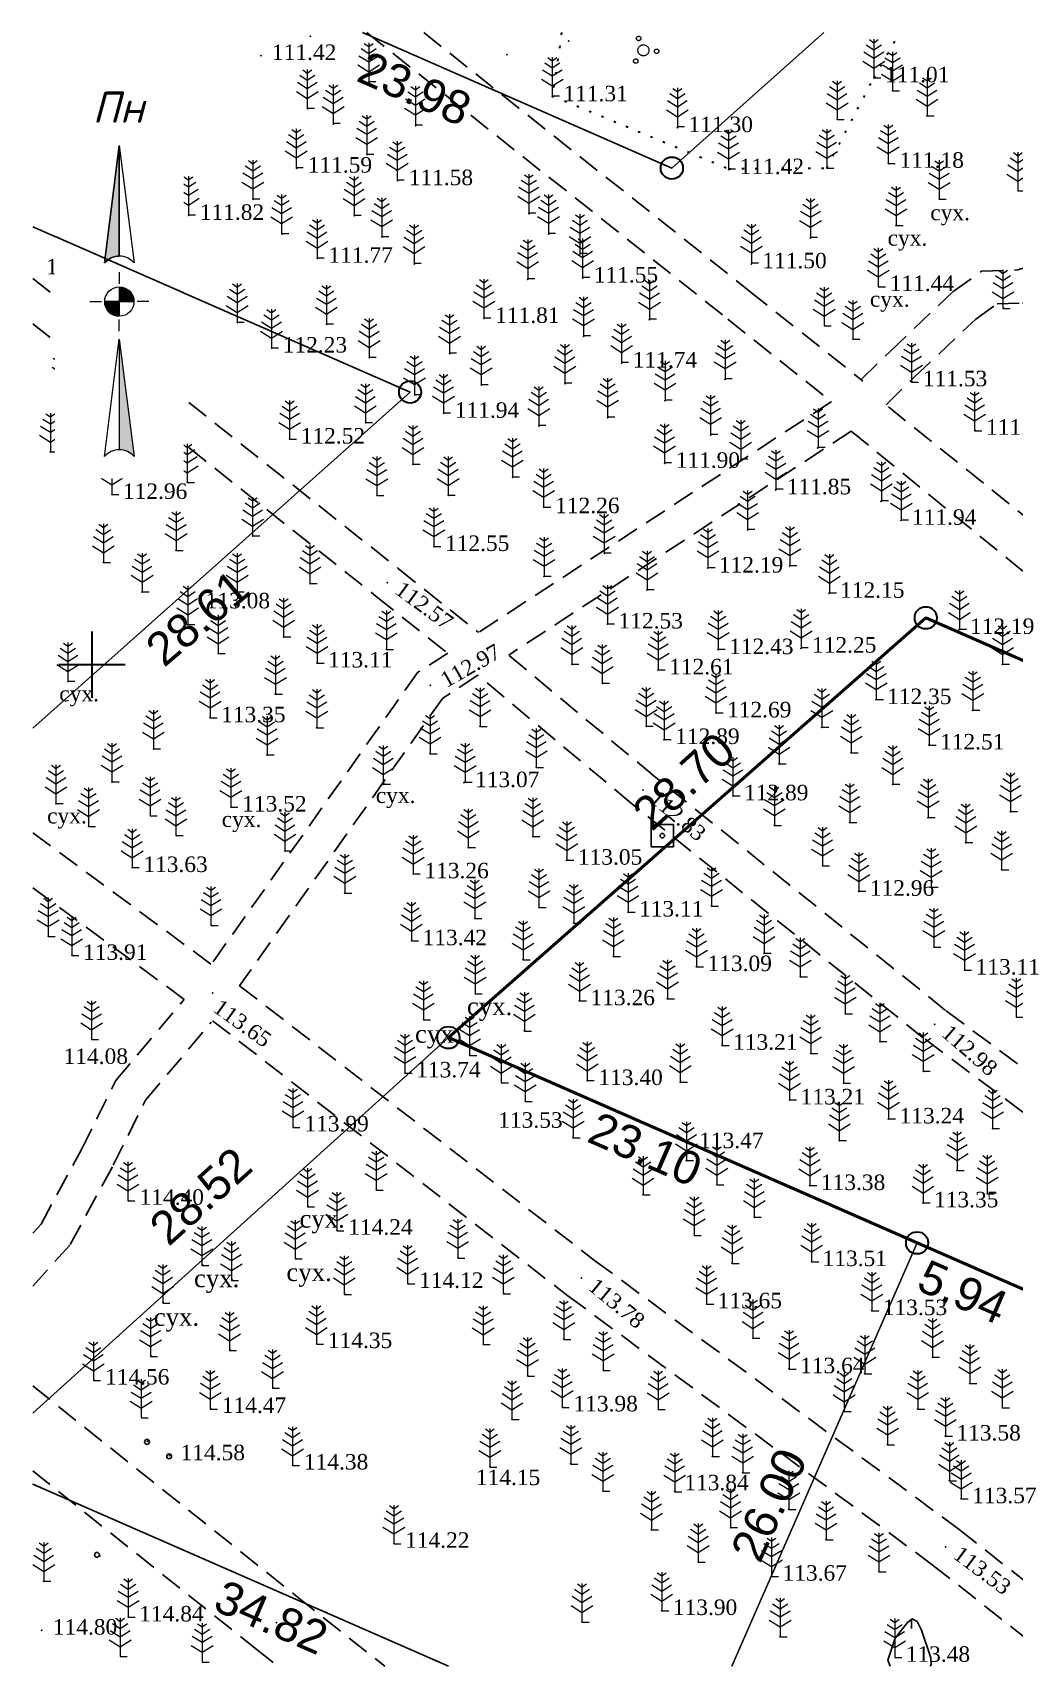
# Model space of a CAD drawing. Header units: millimetres. Extents: x 5405697.3 to 5405780.1, y 5525054.8 to 5525128.5.
# Drawn here: x 5405697.3 to 5405741.6, y 5525054.8 to 5525128.5 of the extents above; entities that cross this region are included whole.
import ezdxf
from ezdxf.enums import TextEntityAlignment as Align

# ---------------------------------------------------------------- set-up
doc = ezdxf.new("R2010")
doc.units = ezdxf.units.MM
doc.set_wipeout_variables(frame=1)
for name, pattern in [('DASHEDX2', [1.5, 1, -0.5]), ('HIDDEN', [0.5, 0, -0.5]), ('суцільна', [50, 50, 0])]:
    doc.linetypes.add(name, pattern=pattern)
for name, color, linetype, lineweight in [('#Лист (текст_ПН)', 250, 'Continuous', 0), ('#Штамп', 250, 'Continuous', 0), ('11900000', 1, 'Continuous', 30), ('Контур', 7, 'HIDDEN', 30), ('ТОЧКИ', 7, 'Continuous', 30), ('усл. знак', 7, 'суцільна', 20)]:
    doc.layers.add(name, color=color, linetype=linetype, lineweight=lineweight)
for name, color, linetype in [('SC007', 7, 'Continuous'), ('горизонтали', 42, 'Continuous'), ('дороги', 7, 'Continuous'), ('Ділянки_Межі', 10, 'Continuous'), ('надписи', 7, 'Continuous'), ('отметки', 7, 'Continuous'), ('промеры', 185, 'Continuous'), ('Растительность', 7, 'Continuous'), ('столбы', 7, 'Continuous')]:
    doc.layers.add(name, color=color, linetype=linetype)
doc.styles.get("Standard").update_dxf_attribs({"font": 'arial.ttf'})
doc.styles.add('times', font='times.ttf')
doc.styles.add('Мой_Топо', font='isocpeui.ttf')

# ---------------------------------------------------------------- blocks, each defined once
blk = doc.blocks.new('A$C51FE15A3')
at = {"layer": 'Растительность', "color": 94, "lineweight": 0}
for points in [[(-0.343, 1.489), (0, 1.267), (0.343, 1.489)], [(-0.201, 1.726), (0, 1.584), (0.201, 1.726)], [(0, 1.75), (0, 0), (0.319, 0)], [(-0.493, 0.753), (0, 0.444), (0.493, 0.753)], [(-0.447, 1.172), (0, 0.895), (0.447, 1.172)]]:
    blk.add_lwpolyline(points, dxfattribs=at)
blk = doc.blocks.new('SYMBOL902')
at = {"layer": 'SC007'}
blk.add_lwpolyline([(-1.25, -1.25), (-1.25, 1.25), (1.25, 1.25), (1.25, -1.25)], close=True, dxfattribs=at)
blk.add_circle((0, 0), 0.25, dxfattribs=at)
blk = doc.blocks.new('A$C72385B22')
at = {"layer": 'усл. знак'}
for centre, radius in [((0, 0), 0.625), ((-0.02, 1.49), 0.25), ((-1.29, -0.64), 0.25), ((1.28, -0.76), 0.25)]:
    blk.add_circle(centre, radius, dxfattribs=at)
blk = doc.blocks.new('*U5')
at = {"color": 0}
for points in [[(-0.113, 0), (-0.109, -0.029), (-0.097, -0.056)], [(-0.113, 0), (-0.097, -0.056), (0, 0)], [(-0.097, -0.056), (0, -0.113), (0, 0)], [(-0.097, -0.056), (-0.08, -0.08), (-0.056, -0.097)], [(-0.097, -0.056), (-0.056, -0.097), (0, -0.113)], [(-0.056, -0.097), (-0.029, -0.109), (0, -0.113)]]:
    blk.add_solid(points, dxfattribs=at)
blk = doc.blocks.new('*U6')
at = {"color": 0}
for points in [[(0, 0), (0.097, 0.056), (0, 0.113)], [(0.097, 0.056), (0.029, 0.109), (0, 0.113)], [(0, 0), (0.113, 0), (0.097, 0.056)], [(0.097, 0.056), (0.056, 0.097), (0.029, 0.109)], [(0.097, 0.056), (0.08, 0.08), (0.056, 0.097)], [(0.113, 0), (0.109, 0.029), (0.097, 0.056)]]:
    blk.add_solid(points, dxfattribs=at)
blk = doc.blocks.new('*U7')
at = {"color": 0}
for points in [[(0, -1.136), (0.021, -1.138), (0, -0.288)], [(0.021, -1.138), (0.042, -1.142), (0, -0.288)], [(0.042, -1.142), (0.062, -1.15), (0, -0.288)], [(0.062, -1.15), (0.081, -1.16), (0, -0.288)], [(0.081, -1.16), (0.098, -1.173), (0, -0.288)], [(0.098, -1.173), (0.113, -1.188), (0, -0.288)]]:
    blk.add_solid(points, dxfattribs=at)
blk = doc.blocks.new('*U8')
at = {"color": 0}
for points in [[(-0.113, 0.297), (-0.098, 0.312), (0, 1.197)], [(-0.098, 0.312), (-0.081, 0.325), (0, 1.197)], [(-0.081, 0.325), (-0.062, 0.335), (0, 1.197)], [(-0.062, 0.335), (-0.042, 0.343), (0, 1.197)], [(-0.042, 0.343), (-0.021, 0.347), (0, 1.197)], [(-0.021, 0.347), (0, 0.349), (0, 1.197)]]:
    blk.add_solid(points, dxfattribs=at)
blk = doc.blocks.new('#Північ')
at = {"color": 7}
blk.add_wipeout([(-2.901, 10.635), (2.901, 10.635), (2.901, -7.981), (-2.901, -7.981)], dxfattribs=at).dxf.layer = '#Лист (текст_ПН)'
at = {"layer": '#Лист (текст_ПН)'}
for p, q in [((-0.663, 1.748), (0, 7.043)), ((0, 7.043), (0, 2.052)), ((0, 7.043), (0.663, 1.748)), ((0, 1.337), (0, 0.807)), ((-1.337, 0), (-0.807, 0)), ((-0.662, 0), (0.662, 0)), ((0, 0.662), (0, -0.662)), ((1.337, 0), (0.807, 0)), ((0, -1.337), (0, -0.807)), ((-0.663, -6.99), (0, -1.695)), ((0, -1.695), (0.663, -6.99)), ((0, -1.695), (0, -6.686))]:
    blk.add_line(p, q, dxfattribs=at)
at = {"layer": '#Лист (текст_ПН)', "flags": 128}
for points in [[(0, 7.043), (-0.663, 1.748, -0.218585), (0, 2.052)], [(0, 0), (-0.662, 0, 0.414214), (0, -0.662)]]:
    blk.add_lwpolyline(points, format="xyb", close=True, dxfattribs=at)
at = {"layer": '#Лист (текст_ПН)'}
blk.add_circle((0, 0), 0.662, dxfattribs=at)
for centre in [(0, 1.178), (0, -7.56)]:
    blk.add_arc(centre, 0.874, 40.67981, 139.32019, dxfattribs=at)
at = {"layer": '#Лист (текст_ПН)', "xscale": 5.883850111352785, "yscale": 5.883850111352785, "zscale": 5.883850111352785}
for name in ['*U8', '*U5', '*U6', '*U7']:
    blk.add_blockref(name, (0, 0), dxfattribs=at)
at = {"layer": '#Лист (текст_ПН)', "style": 'Мой_Топо'}
blk.add_text('Пн', height=1.4, dxfattribs=at).set_placement((-1.217, 8.077))

msp = doc.modelspace()

# ---------------------------------------------------------------- linework, layer by layer
at = {"layer": '11900000', "color": 7}
for points in [[(5405700, 5525098.5, 0), (5405700, 5525101.5, 0)], [(5405700, 5525098.5, 0), (5405700, 5525101.5, 0)], [(5405698.5, 5525100, 0), (5405701.5, 5525100, 0)], [(5405698.5, 5525100, 0), (5405701.5, 5525100, 0)]]:
    msp.add_polyline3d(points, dxfattribs=at)
at = {"layer": 'горизонтали', "color": 32}
msp.add_lwpolyline([(5405737.004, 5525056.856), (5405737.004, 5525056.481)], dxfattribs=at)
for points in [[(5405736.257, 5525056.052, 113.5), (5405736.817, 5525056.762, 113.5), (5405737.037, 5525056.922, 113.5), (5405737.257, 5525056.802, 113.5), (5405737.457, 5525056.412, 113.5), (5405737.877, 5525055.162, 113.5), (5405737.887, 5525054.842, 113.5), (5405737.849, 5525054.778, 113.5)], [(5405736.041, 5525054.778, 113.5), (5405735.937, 5525055.062, 113.5), (5405736.257, 5525056.052, 113.5)]]:
    msp.add_polyline3d(points, dxfattribs=at)
at = {"layer": 'дороги', "color": 7, "linetype": 'DASHEDX2'}
for points, elevation in [([(5405712.406, 5525128.531), (5405728.713, 5525115.593), (5405733.391, 5525111.875)], 110.99), ([(5405714.98, 5525128.531), (5405729.707, 5525116.847), (5405734.802, 5525112.798)], 110.99), ([(5405697.319, 5525117.433), (5405713.827, 5525104.337), (5405717.455, 5525101.453)], 111.93), ([(5405697.319, 5525115.391), (5405712.833, 5525103.083), (5405716.057, 5525100.521)], 111.93), ([(5405735.954, 5525111.64), (5405745.166, 5525104.248), (5405757.038, 5525095.214), (5405772.96, 5525082.55)], 111.534), ([(5405734.28, 5525110.545), (5405743.762, 5525102.804), (5405755.81, 5525093.636), (5405771.714, 5525080.984)], 111.534), ([(5405759.818, 5525068.531), (5405738.54, 5525084.393), (5405725.377, 5525094.969), (5405718.813, 5525100.429)], 113.26), ([(5405758.862, 5525067.249), (5405737.56, 5525083.127), (5405724.363, 5525093.731), (5405717.419, 5525099.518)], 113.26), ([(5405697.319, 5525092.412), (5405705.386, 5525086.469)], 113.227), ([(5405697.319, 5525089.928), (5405704.161, 5525084.888)], 113.227)]:
    msp.add_lwpolyline(points, dxfattribs=dict(at, elevation=elevation))
for points in [[(5405734.735, 5525112.882), (5405736.03, 5525114.144), (5405738.882, 5525116.841), (5405740.158, 5525117.758), (5405741.798, 5525117.82), (5405743.096, 5525118.226), (5405743.791, 5525118.561), (5405746.657, 5525120.535)], [(5405735.852, 5525111.736), (5405737.138, 5525112.99), (5405739.903, 5525115.604), (5405740.864, 5525116.296), (5405742.008, 5525116.322), (5405743.473, 5525116.632), (5405744.597, 5525117.173), (5405748.167, 5525119.627)], [(5405733.391, 5525111.875), (5405717.455, 5525101.453)], [(5405734.28, 5525110.545), (5405718.813, 5525100.429)], [(5405716.057, 5525100.521), (5405714.706, 5525099.655), (5405705.386, 5525086.469)], [(5405717.419, 5525099.518), (5405715.836, 5525098.483), (5405706.664, 5525085.505)], [(5405706.664, 5525085.505), (5405722.693, 5525073.1), (5405739.15, 5525060.957), (5405747.012, 5525054.778)], [(5405697.319, 5525074.33), (5405697.696, 5525074.747), (5405699.538, 5525078.142), (5405701.074, 5525081.23), (5405704.161, 5525084.888)], [(5405697.319, 5525071.942), (5405699.011, 5525073.817), (5405700.958, 5525077.404), (5405702.42, 5525080.345), (5405705.384, 5525083.856)], [(5405705.441, 5525083.923), (5405721.487, 5525071.504), (5405737.938, 5525059.365), (5405743.775, 5525054.778)], [(5405697.319, 5525067.442), (5405709.261, 5525057.919), (5405713.226, 5525054.778)], [(5405697.319, 5525063.605), (5405707.395, 5525055.571), (5405708.395, 5525054.778)]]:
    msp.add_lwpolyline(points, dxfattribs=at)
at = {"layer": 'Ділянки_Межі'}
for points in [[(5405733.044, 5525128.531), (5405726.179, 5525122.416), (5405712.212, 5525128.531)], [(5405697.319, 5525119.768), (5405714.361, 5525112.307), (5405697.319, 5525097.126)]]:
    msp.add_lwpolyline(points, dxfattribs=at)
at = {"layer": 'Ділянки_Межі', "lineweight": 25}
for points in [[(5405733.044, 5525128.531), (5405726.179, 5525122.416), (5405712.212, 5525128.531)], [(5405697.319, 5525066.206), (5405716.092, 5525083.166), (5405737.642, 5525102.113), (5405753.065, 5525095.362), (5405770.216, 5525087.853), (5405780.063, 5525114.128)], [(5405716.096, 5525054.778), (5405697.319, 5525063.002)]]:
    msp.add_lwpolyline(points, dxfattribs=at)
at = {"layer": 'Ділянки_Межі', "lineweight": 50}
msp.add_lwpolyline([(5405716.092, 5525083.166), (5405737.642, 5525102.113), (5405753.065, 5525095.362), (5405742.695, 5525071.514), (5405737.254, 5525073.896)], close=True, dxfattribs=at)
at = {"layer": 'Ділянки_Межі', "lineweight": 0}
for points in [[(5405697.319, 5525066.206), (5405716.092, 5525083.166), (5405737.254, 5525073.896), (5405728.885, 5525054.778)], [(5405728.885, 5525054.778), (5405737.254, 5525073.896), (5405742.695, 5525071.514), (5405761.077, 5525063.466), (5405758.368, 5525056.238), (5405757.821, 5525054.778)], [(5405716.096, 5525054.778), (5405697.319, 5525063.002)]]:
    msp.add_lwpolyline(points, dxfattribs=at)
at = {"layer": 'Контур', "color": 7, "linetype": 'HIDDEN', "elevation": 112.419}
msp.add_lwpolyline([(5405721.203, 5525128.531), (5405720.78, 5525125.68), (5405728.74, 5525122.39), (5405733.17, 5525122.42), (5405735.303, 5525126.49), (5405736.461, 5525128.531)], dxfattribs=at)
at = {"layer": 'отметки', "color": 7}
for p in [(5405709.861, 5525128.364, 111.317), (5405721.513, 5525128.161, 111.186), (5405707.623, 5525127.498, 111.416), (5405718.736, 5525127.534, 111.254), (5405735.303, 5525126.49, 111.015), (5405712.507, 5525126.288, 111.408), (5405736.142, 5525125.915, 111.091), (5405709.731, 5525125.094, 111.531), (5405720.783, 5525125.635, 111.308), (5405710.901, 5525124.405, 111.499), (5405714.611, 5525124.334, 111.502), (5405726.434, 5525124.241, 111.302), (5405733.646, 5525124.613, 111.154), (5405737.703, 5525124.772, 111.104), (5405712.412, 5525123.024, 111.541), (5405709.237, 5525122.413, 111.589), (5405728.739, 5525122.344, 111.416), (5405733.177, 5525122.421, 111.268), (5405735.959, 5525122.629, 111.182), (5405713.797, 5525121.845, 111.58), (5405707.274, 5525121.01, 111.715), (5405738.26, 5525121.022, 111.253), (5405704.363, 5525120.279, 111.823), (5405711.847, 5525120.265, 111.654), (5405719.728, 5525120.353, 111.553), (5405736.307, 5525119.838, 111.291), (5405708.579, 5525119.447, 111.682), (5405713.093, 5525119.3, 111.664), (5405720.618, 5525119.441, 111.545), (5405732.426, 5525119.254, 111.436), (5405699.114, 5525118.409, 112.133), (5405710.174, 5525118.341, 111.775), (5405722.031, 5525118.537, 111.588), (5405714.556, 5525118.085, 111.668), (5405729.764, 5525118.094, 111.496), (5405701.039, 5525116.84, 112.253), (5405719.675, 5525117.399, 111.576), (5405722.153, 5525117.45, 111.548), (5405735.514, 5525117.067, 111.436), (5405741.141, 5525116.095, 111.428), (5405706.556, 5525115.445, 112.1), (5405710.597, 5525115.364, 111.939), (5405717.702, 5525115.627, 111.806), (5405725.168, 5525115.571, 111.66), (5405703.483, 5525114.84, 112.337), (5405722.195, 5525114.817, 111.677), (5405733.072, 5525115.299, 111.528), (5405734.365, 5525114.699, 111.543), (5405708.111, 5525114.291, 112.23), (5405716.151, 5525114.046, 111.82), (5405712.517, 5525113.865, 112.011), (5405723.911, 5525113.614, 111.744), (5405698.694, 5525112.672, 112.577), (5405717.58, 5525112.623, 111.873), (5405721.356, 5525112.683, 111.814), (5405728.58, 5525112.879, 111.682), (5405737.013, 5525112.768, 111.533), (5405737.014, 5525112.767, 111.534), (5405714.572, 5525112.179, 112.097), (5405725.867, 5525111.91, 111.709), (5405715.879, 5525111.344, 111.936), (5405723.284, 5525111.146, 111.751), (5405701.321, 5525110.657, 112.657), (5405712.349, 5525110.918, 112.334), (5405720.18, 5525110.781, 111.98), (5405727.927, 5525110.367, 111.769), (5405739.862, 5525110.579, 111.625), (5405698.119, 5525109.602, 112.888), (5405708.921, 5525110.181, 112.519), (5405732.769, 5525109.776, 111.781), (5405714.494, 5525109.042, 112.42), (5405725.852, 5525109.086, 111.901), (5405729.282, 5525109.241, 111.781), (5405704.3, 5525108.224, 112.808), (5405718.99, 5525108.462, 112.256), (5405700.894, 5525107.682, 112.961), (5405712.869, 5525107.636, 112.508), (5405716.084, 5525107.637, 112.378), (5405730.867, 5525107.889, 111.846), (5405735.616, 5525107.374, 111.878), (5405720.39, 5525107.11, 112.3), (5405736.52, 5525106.513, 111.942), (5405707.247, 5525105.809, 112.868), (5405729.595, 5525106.072, 112.025), (5405703.795, 5525105.16, 113.076), (5405715.437, 5525105.332, 112.547), (5405723.126, 5525105.03, 112.293), (5405700.511, 5525104.614, 113.15), (5405727.802, 5525104.357, 112.186), (5405731.493, 5525104.455, 112.128), (5405709.843, 5525103.659, 112.94), (5405713.338, 5525103.707, 112.572), (5405720.412, 5525103.988, 112.452), (5405702.263, 5525103.285, 113.171), (5405706.553, 5525103.283, 113.079), (5405725.057, 5525103.372, 112.38), (5405733.274, 5525103.218, 112.149), (5405704.316, 5525101.809, 113.184), (5405723.271, 5525101.832, 112.527), (5405739.14, 5525101.586, 112.192), (5405708.654, 5525101.247, 113.096), (5405713.287, 5525100.685, 113.008), (5405728.265, 5525100.675, 112.425), (5405732.007, 5525100.742, 112.251), (5405705.695, 5525100.503, 113.193), (5405710.156, 5525100.072, 113.11), (5405721.666, 5525100.019, 112.776), (5405741.098, 5525100.015, 112.265), (5405698.914, 5525099.253, 113.565), (5405723.038, 5525099.151, 112.74), (5405725.556, 5525099.762, 112.614), (5405708.279, 5525098.67, 113.172), (5405715.271, 5525099.069, 112.974), (5405735.397, 5525098.418, 112.35), (5405728.17, 5525097.82, 112.686), (5405739.757, 5525097.942, 112.343), (5405705.33, 5525097.599, 113.348), (5405710.146, 5525097.153, 113.212), (5405717.52, 5525097.208, 112.999), (5405725.025, 5525097.214, 112.843), (5405732.943, 5525097.171, 112.56), (5405702.776, 5525096.199, 113.516), (5405725.832, 5525096.617, 112.885), (5405737.788, 5525096.37, 112.512), (5405707.904, 5525095.926, 113.302), (5405715.257, 5525095.98, 113.097), (5405731.016, 5525095.513, 112.775), (5405734.268, 5525096.019, 112.59), (5405700.908, 5525094.706, 113.62), (5405716.846, 5525094.703, 113.078), (5405720.064, 5525095.36, 113.012), (5405713.148, 5525094.603, 113.19), (5405713.164, 5525094.643, 113.179), (5405716.791, 5525094.668, 113.067), (5405724.875, 5525094.34, 112.833), (5405728.939, 5525094.075, 112.895), (5405736.147, 5525094.598, 112.714), (5405698.374, 5525093.729, 113.684), (5405706.281, 5525093.569, 113.517), (5405741.469, 5525093.367, 112.634), (5405699.85, 5525092.698, 113.671), (5405702.626, 5525093.179, 113.58), (5405730.808, 5525092.738, 112.932), (5405734.211, 5525092.881, 112.797), (5405737.745, 5525093.098, 112.719), (5405703.799, 5525092.276, 113.588), (5405719.904, 5525092.24, 113.093), (5405739.448, 5525091.969, 112.826), (5405708.716, 5525091.591, 113.46), (5405716.988, 5525091.737, 113.136), (5405721.436, 5525091.169, 113.051), (5405701.816, 5525090.838, 113.634), (5405714.507, 5525090.555, 113.26), (5405732.982, 5525090.922, 112.954), (5405741.07, 5525090.737, 112.879), (5405711.412, 5525089.695, 113.418), (5405734.618, 5525089.766, 112.956), (5405737.894, 5525089.965, 112.868), (5405720.18, 5525089.04, 113.11), (5405724.196, 5525088.829, 113.11), (5405727.969, 5525089.097, 113.015), (5405705.383, 5525088.234, 113.689), (5405717.285, 5525088.546, 113.265), (5405721.753, 5525088.332, 113.131), (5405698.03, 5525087.732, 113.936), (5405714.425, 5525087.533, 113.418), (5405699.094, 5525086.871, 113.908), (5405719.465, 5525086.677, 113.245), (5405723.538, 5525086.83, 113.127), (5405730.342, 5525086.967, 113.069), (5405738.013, 5525087.246, 113.033), (5405727.289, 5525086.365, 113.095), (5405731.984, 5525085.912, 113.127), (5405739.394, 5525086.209, 113.108), (5405705.453, 5525085.178, 113.645), (5405717.301, 5525085.142, 113.341), (5405722.007, 5525084.825, 113.255), (5405725.977, 5525084.922, 113.17), (5405714.968, 5525083.973, 113.568), (5405734.014, 5525084.243, 113.129), (5405738.053, 5525083.758, 112.985), (5405699.994, 5525083.078, 114.081), (5405719.523, 5525083.469, 113.368), (5405735.571, 5525082.978, 113.191), (5405717.052, 5525082.371, 113.557), (5405728.445, 5525082.815, 113.21), (5405732.446, 5525082.448, 113.197), (5405714.137, 5525081.566, 113.74), (5405737.528, 5525081.647, 113.23), (5405718.491, 5525081.126, 113.573), (5405722.364, 5525081.221, 113.396), (5405726.559, 5525081.15, 113.288), (5405733.93, 5525081.116, 113.235), (5405719.56, 5525080.286, 113.528), (5405731.492, 5525080.347, 113.209), (5405735.961, 5525079.487, 113.24), (5405709.089, 5525079.128, 113.991), (5405721.723, 5525078.65, 113.578), (5405733.744, 5525078.514, 113.249), (5405740.66, 5525079.058, 113.327), (5405726.84, 5525077.611, 113.472), (5405739.054, 5525077.173, 113.319), (5405712.842, 5525076.297, 114.045), (5405728.211, 5525076.516, 113.51), (5405732.408, 5525076.48, 113.375), (5405701.645, 5525075.816, 114.4), (5405709.749, 5525075.541, 114.226), (5405724.882, 5525076.067, 113.584), (5405737.517, 5525075.7, 113.353), (5405740.42, 5525076.11, 113.331), (5405729.901, 5525075.052, 113.516), (5405711.067, 5525074.463, 114.236), (5405727.187, 5525074.239, 113.614), (5405704.986, 5525072.904, 114.422), (5405709.191, 5525073.198, 114.315), (5405716.516, 5525073.229, 114.031), (5405728.894, 5525072.971, 113.601), (5405732.486, 5525073.048, 113.506), (5405706.313, 5525072.229, 114.431), (5405714.266, 5525072.061, 114.116), (5405722.09, 5525072.302, 113.778), (5405703.211, 5525071.19, 114.384), (5405711.409, 5525071.583, 114.289), (5405718.582, 5525071.623, 114.038), (5405727.746, 5525071.142, 113.65), (5405735.204, 5525070.834, 113.531), (5405706.231, 5525069.052, 114.405), (5405710.149, 5525069.347, 114.355), (5405717.669, 5525069.32, 114.066), (5405721.302, 5525069.56, 113.932), (5405729.84, 5525069.6, 113.628), (5405702.661, 5525068.791, 114.448), (5405723.085, 5525068.156, 113.872), (5405731.471, 5525068.21, 113.64), (5405737.948, 5525068.735, 113.581), (5405700.085, 5525067.698, 114.559), (5405719.662, 5525067.897, 114.068), (5405734.888, 5525067.986, 113.603), (5405739.626, 5525067.552, 113.545), (5405708.171, 5525067.352, 114.366), (5405702.238, 5525066.009, 114.525), (5405705.359, 5525066.417, 114.471), (5405721.237, 5525066.488, 113.978), (5405725.562, 5525066.379, 113.835), (5405733.96, 5525066.284, 113.581), (5405737.276, 5525066.394, 113.538), (5405741.097, 5525066.452, 113.54), (5405718.965, 5525065.934, 114.076), (5405702.497, 5525064.934, 114.525), (5405735.916, 5525064.786, 113.626), (5405738.528, 5525065.173, 113.576), (5405703.497, 5525064.282, 114.575), (5405709.065, 5525063.863, 114.376), (5405717.963, 5525063.793, 114.151), (5405721.618, 5525063.926, 113.949), (5405728.013, 5525064.259, 113.688), (5405729.375, 5525063.525, 113.748), (5405738.711, 5525063.156, 113.549), (5405723.063, 5525062.7, 113.899), (5405726.309, 5525062.673, 113.842), (5405739.242, 5525062.341, 113.569), (5405731.454, 5525061.866, 113.696), (5405725.258, 5525060.953, 113.831), (5405728.831, 5525061.044, 113.736), (5405713.635, 5525060.328, 114.219), (5405733.134, 5525060.498, 113.616), (5405738.544, 5525060.161, 113.53), (5405700.356, 5525059.765, 114.953), (5405727.375, 5525059.482, 113.87), (5405697.821, 5525058.622, 114.966), (5405730.677, 5525058.845, 113.673), (5405735.526, 5525059.049, 113.594), (5405725.725, 5525057.295, 113.903), (5405697.73, 5525056.409, 114.797), (5405701.631, 5525057.003, 114.843), (5405708.328, 5525056.745, 114.299), (5405722.125, 5525056.785, 113.928), (5405731.065, 5525056.115, 113.718)]:
    msp.add_point(p, dxfattribs=at)
at = {"layer": 'столбы', "color": 7}
for centre in [(5405702.48, 5525064.91, 114.53), (5405703.48, 5525064.26, 114.58), (5405700.22, 5525059.81, 114.89)]:
    msp.add_circle(centre, 0.11, dxfattribs=at)
at = {"layer": 'ТОЧКИ'}
for centre in [(5405726.179, 5525122.416), (5405714.361, 5525112.307), (5405737.643, 5525102.113), (5405716.092, 5525083.166), (5405737.254, 5525073.896, 107.24)]:
    msp.add_circle(centre, 0.5, dxfattribs=at)

# ---------------------------------------------------------------- block references
at = {"layer": 'отметки', "color": 7, "xscale": 0.400000000372529, "yscale": 0.400000000372529, "zscale": 0.400000000372529}
msp.add_blockref('SYMBOL902', (5405725.75, 5525092.28, 112.99), dxfattribs=at)
at = {"layer": 'Растительность', "color": 7}
for p in [(5405712.49, 5525126.32, 111.41), (5405735.3, 5525126.49, 111.01), (5405720.78, 5525125.68, 112.419), (5405736.14, 5525125.91, 111.09), (5405709.72, 5525125.12, 111.53), (5405737.7, 5525124.77, 111.1), (5405710.89, 5525124.44, 111.5), (5405714.6, 5525124.37, 111.5), (5405726.43, 5525124.29, 111.3), (5405733.64, 5525124.61, 111.15), (5405712.4, 5525123.05, 111.54), (5405735.95, 5525122.63, 111.18), (5405709.22, 5525122.44, 111.59), (5405713.78, 5525121.88, 111.58), (5405728.74, 5525122.39, 112.419), (5405733.17, 5525122.42, 111.27), (5405707.26, 5525121.03, 111.71), (5405738.25, 5525121.02, 111.25), (5405741.8, 5525121.39, 111.17), (5405704.35, 5525120.3, 111.82), (5405711.83, 5525120.29, 111.65), (5405719.72, 5525120.39, 111.55), (5405736.3, 5525119.83, 111.29), (5405708.56, 5525119.47, 111.68), (5405713.08, 5525119.33, 111.66), (5405720.61, 5525119.48, 111.54), (5405732.44, 5525119.3, 111.43), (5405699.11, 5525118.42, 112.13), (5405710.16, 5525118.36, 111.77), (5405714.54, 5525118.12, 111.67), (5405722.03, 5525118.58, 111.59), (5405729.77, 5525118.14, 111.49), (5405719.67, 5525117.44, 111.57), (5405722.15, 5525117.49, 111.55), (5405701.03, 5525116.85, 112.25), (5405735.5, 5525117.06, 111.44), (5405741.13, 5525116.08, 111.43), (5405706.55, 5525115.46, 112.1), (5405710.58, 5525115.38, 111.94), (5405717.69, 5525115.66, 111.8), (5405725.17, 5525115.61, 111.66), (5405733.06, 5525115.29, 111.53), (5405703.48, 5525114.85, 112.34), (5405722.19, 5525114.86, 111.67), (5405734.35, 5525114.69, 111.54), (5405708.1, 5525114.3, 112.23), (5405712.51, 5525113.88, 112.01), (5405716.14, 5525114.07, 111.82), (5405723.91, 5525113.65, 111.74), (5405728.59, 5525112.92, 111.68), (5405698.69, 5525112.67, 112.58), (5405714.56, 5525112.2, 112.1), (5405717.57, 5525112.65, 111.87), (5405721.35, 5525112.72, 111.81), (5405737, 5525112.76, 111.53), (5405725.87, 5525111.96, 111.71), (5405701.32, 5525110.66, 112.66), (5405712.34, 5525110.93, 112.33), (5405715.87, 5525111.37, 111.93), (5405720.17, 5525110.81, 111.98), (5405723.28, 5525111.19, 111.75), (5405708.92, 5525110.18, 112.52), (5405727.93, 5525110.41, 111.77), (5405739.85, 5525110.56, 111.63), (5405698.12, 5525109.6, 112.89), (5405729.29, 5525109.29, 111.78), (5405732.78, 5525109.82, 111.78), (5405714.49, 5525109.05, 112.42), (5405718.98, 5525108.48, 112.25), (5405725.85, 5525109.12, 111.9), (5405704.3, 5525108.22, 112.81), (5405730.88, 5525107.93, 111.84), (5405700.89, 5525107.68, 112.96), (5405712.86, 5525107.64, 112.51), (5405716.08, 5525107.65, 112.38), (5405720.39, 5525107.11, 112.3), (5405735.64, 5525107.41, 111.88), (5405736.54, 5525106.54, 111.94), (5405707.25, 5525105.81, 112.87), (5405729.6, 5525106.11, 112.02), (5405703.8, 5525105.16, 113.08), (5405715.43, 5525105.34, 112.55), (5405723.12, 5525105.05, 112.29), (5405700.51, 5525104.61, 113.15), (5405727.81, 5525104.39, 112.18), (5405731.51, 5525104.48, 112.13), (5405702.26, 5525103.28, 113.17), (5405706.55, 5525103.28, 113.08), (5405709.84, 5525103.66, 112.94), (5405720.41, 5525104, 112.45), (5405725.06, 5525103.39, 112.38), (5405733.29, 5525103.24, 112.15), (5405704.32, 5525101.81, 113.18), (5405723.27, 5525101.84, 112.53), (5405708.65, 5525101.25, 113.1), (5405739.16, 5525101.6, 112.19), (5405705.69, 5525100.5, 113.19), (5405713.29, 5525100.69, 113.01), (5405728.27, 5525100.7, 112.42), (5405732.02, 5525100.77, 112.25), (5405710.16, 5525100.07, 113.11), (5405721.66, 5525100.02, 112.78), (5405725.56, 5525099.77, 112.61), (5405741.11, 5525100.02, 112.26), (5405698.91, 5525099.25, 113.57), (5405723.04, 5525099.16, 112.74), (5405708.28, 5525098.67, 113.17), (5405735.41, 5525098.43, 112.35), (5405705.33, 5525097.6, 113.35), (5405728.17, 5525097.83, 112.69), (5405739.77, 5525097.95, 112.34), (5405710.15, 5525097.15, 113.21), (5405717.52, 5525097.21, 113), (5405725.02, 5525097.22, 112.84), (5405732.95, 5525097.18, 112.56), (5405702.77, 5525096.2, 113.52), (5405707.9, 5525095.93, 113.3), (5405715.26, 5525095.98, 113.1), (5405725.83, 5525096.62, 112.88), (5405734.28, 5525096.02, 112.59), (5405737.8, 5525096.37, 112.51), (5405720.06, 5525095.36, 113.01), (5405731.02, 5525095.52, 112.77), (5405700.9, 5525094.71, 113.62), (5405713.15, 5525094.6, 113.19), (5405716.85, 5525094.7, 113.08), (5405736.15, 5525094.6, 112.71), (5405698.37, 5525093.73, 113.68), (5405728.94, 5525094.08, 112.89), (5405702.62, 5525093.18, 113.58), (5405706.27, 5525093.57, 113.52), (5405737.75, 5525093.1, 112.72), (5405741.47, 5525093.37, 112.63), (5405699.84, 5525092.7, 113.67), (5405703.79, 5525092.28, 113.59), (5405719.9, 5525092.24, 113.09), (5405730.81, 5525092.74, 112.93), (5405734.21, 5525092.88, 112.8), (5405708.71, 5525091.59, 113.46), (5405716.99, 5525091.74, 113.14), (5405739.45, 5525091.97, 112.83), (5405701.81, 5525090.84, 113.63), (5405721.44, 5525091.17, 113.05), (5405732.98, 5525090.92, 112.95), (5405741.07, 5525090.74, 112.88), (5405714.5, 5525090.55, 113.26), (5405711.41, 5525089.69, 113.42), (5405734.62, 5525089.77, 112.96), (5405737.89, 5525089.96, 112.87), (5405717.28, 5525088.54, 113.26), (5405720.18, 5525089.04, 113.11), (5405724.2, 5525088.83, 113.11), (5405727.97, 5525089.1, 113.01), (5405705.37, 5525088.23, 113.69), (5405721.75, 5525088.33, 113.13), (5405698.02, 5525087.73, 113.94), (5405714.42, 5525087.53, 113.42), (5405738.01, 5525087.25, 113.03), (5405699.08, 5525086.87, 113.91), (5405719.46, 5525086.68, 113.24), (5405723.54, 5525086.83, 113.13), (5405727.29, 5525086.36, 113.09), (5405730.34, 5525086.97, 113.07), (5405731.98, 5525085.91, 113.13), (5405739.39, 5525086.21, 113.11), (5405717.3, 5525085.14, 113.34), (5405725.98, 5525084.92, 113.17), (5405722.01, 5525084.82, 113.26), (5405734.01, 5525084.24, 113.13), (5405714.96, 5525083.97, 113.57), (5405719.52, 5525083.46, 113.37), (5405741.73, 5525084.09, 113.14), (5405699.98, 5525083.07, 114.08), (5405728.45, 5525082.81, 113.21), (5405735.57, 5525082.98, 113.19), (5405717.05, 5525082.36, 113.56), (5405732.45, 5525082.45, 113.2), (5405714.13, 5525081.56, 113.74), (5405722.36, 5525081.22, 113.4), (5405726.56, 5525081.15, 113.29), (5405737.53, 5525081.65, 113.23), (5405718.48, 5525081.12, 113.57), (5405733.93, 5525081.11, 113.23), (5405719.56, 5525080.28, 113.53), (5405731.49, 5525080.35, 113.21), (5405709.07, 5525079.11, 113.99), (5405735.96, 5525079.49, 113.24), (5405740.66, 5525079.06, 113.33), (5405721.72, 5525078.64, 113.58), (5405733.74, 5525078.51, 113.25), (5405726.84, 5525077.61, 113.47), (5405739.06, 5525077.17, 113.32), (5405712.83, 5525076.28, 114.05), (5405724.88, 5525076.06, 113.58), (5405728.21, 5525076.51, 113.51), (5405732.41, 5525076.48, 113.38), (5405740.42, 5525076.11, 113.33), (5405701.62, 5525075.8, 114.4), (5405709.73, 5525075.52, 114.23), (5405737.52, 5525075.7, 113.35), (5405729.9, 5525075.05, 113.52), (5405711.05, 5525074.44, 114.24), (5405727.19, 5525074.23, 113.61), (5405709.17, 5525073.17, 114.32), (5405716.51, 5525073.21, 114.03), (5405732.49, 5525073.04, 113.51), (5405704.96, 5525072.88, 114.42), (5405728.9, 5525072.96, 113.6), (5405706.29, 5525072.2, 114.43), (5405714.25, 5525072.04, 114.12), (5405718.57, 5525071.6, 114.04), (5405703.19, 5525071.17, 114.39), (5405711.39, 5525071.56, 114.29), (5405727.75, 5525071.13, 113.65), (5405735.21, 5525070.83, 113.53), (5405721.3, 5525069.54, 113.93), (5405729.84, 5525069.59, 113.63), (5405702.64, 5525068.77, 114.45), (5405706.21, 5525069.03, 114.41), (5405710.13, 5525069.32, 114.36), (5405717.66, 5525069.3, 114.07), (5405737.95, 5525068.73, 113.58), (5405719.66, 5525067.88, 114.07), (5405723.08, 5525068.14, 113.87), (5405731.47, 5525068.2, 113.64), (5405734.89, 5525067.98, 113.6), (5405700.06, 5525067.68, 114.56), (5405708.15, 5525067.33, 114.37), (5405739.63, 5525067.55, 113.54), (5405721.23, 5525066.47, 113.98), (5405741.1, 5525066.45, 113.54), (5405702.22, 5525065.99, 114.53), (5405705.34, 5525066.39, 114.47), (5405718.96, 5525065.92, 114.08), (5405725.56, 5525066.37, 113.84), (5405733.96, 5525066.28, 113.58), (5405737.28, 5525066.39, 113.54), (5405738.53, 5525065.17, 113.58), (5405728.01, 5525064.25, 113.69), (5405735.92, 5525064.78, 113.63), (5405709.05, 5525063.84, 114.38), (5405717.96, 5525063.77, 114.15), (5405721.62, 5525063.91, 113.95), (5405729.38, 5525063.52, 113.75), (5405738.71, 5525063.15, 113.55), (5405723.06, 5525062.69, 113.9), (5405726.31, 5525062.66, 113.84), (5405739.24, 5525062.34, 113.57), (5405731.46, 5525061.86, 113.7), (5405725.26, 5525060.94, 113.83), (5405728.83, 5525061.04, 113.74), (5405713.63, 5525060.31, 114.22), (5405733.14, 5525060.49, 113.62), (5405727.37, 5525059.48, 113.87), (5405735.53, 5525059.05, 113.59), (5405697.82, 5525058.62, 114.97), (5405730.68, 5525058.84, 113.67), (5405701.63, 5525057, 114.84), (5405725.72, 5525057.28, 113.9), (5405722.12, 5525056.77, 113.93), (5405731.07, 5525056.11, 113.72), (5405701.27, 5525055.22, 114.71), (5405704.97, 5525054.97, 114.76), (5405736.24, 5525055.18, 113.48)]:
    msp.add_blockref('A$C51FE15A3', p, dxfattribs=at)
at = {"layer": 'усл. знак', "color": 7, "linetype": 'суцільна', "lineweight": 13, "xscale": 0.3999999998750298, "yscale": 0.3999999998750298, "zscale": 0.3999999998750298, "rotation": 265.3647753868261}
msp.add_blockref('A$C72385B22', (5405724.896, 5525127.733), dxfattribs=at)

# ---------------------------------------------------------------- texts
at = {"layer": 'надписи', "color": 7, "style": 'times'}
for height, p in [(0.7, (5405737.848, 5525120.762, 111.861)), (0.7, (5405735.922, 5525119.616, 111.861)), (0.7, (5405735.121, 5525116.858, 111.861)), (0.7, (5405698.522, 5525099.044, 111.861)), (0.7, (5405712.812, 5525094.455, 111.861)), (0.7, (5405697.971, 5525093.53, 111.861)), (0.7, (5405705.856, 5525093.372, 111.861)), (0.8, (5405716.927, 5525084.977, 111.861)), (0.8, (5405714.58, 5525083.732, 111.861)), (0.8, (5405709.366, 5525075.384, 111.861)), (0.8, (5405708.776, 5525072.972, 111.861)), (0.8, (5405704.603, 5525072.695, 111.861)), (0.8, (5405702.787, 5525070.95, 111.861))]:
    msp.add_text('сух.', height=height, dxfattribs=at).set_placement(p, align=Align.TOP_LEFT)
at = {"layer": 'отметки', "color": 7, "style": 'times'}
for s, p in [('111.42', (5405708.123, 5525127.998, 111.416)), ('111.01', (5405735.803, 5525126.99, 111.015)), ('111.31', (5405721.283, 5525126.135, 111.308)), ('111.30', (5405726.934, 5525124.741, 111.302)), ('111.59', (5405709.737, 5525122.913, 111.589)), ('111.42', (5405729.239, 5525122.844, 111.416)), ('111.18', (5405736.459, 5525123.129, 111.182)), ('111.58', (5405714.297, 5525122.345, 111.58)), ('111.82', (5405704.863, 5525120.779, 111.823)), ('112.13', (5405697.926, 5525118.321, 112.133)), ('111.77', (5405710.674, 5525118.841, 111.775)), ('111.50', (5405730.264, 5525118.594, 111.496)), ('111.55', (5405722.653, 5525117.95, 111.548)), ('111.44', (5405736.014, 5525117.567, 111.436)), ('111.81', (5405718.202, 5525116.127, 111.806)), ('112.23', (5405708.611, 5525114.791, 112.23)), ('111.74', (5405724.411, 5525114.114, 111.744)), ('111.53', (5405737.513, 5525113.268, 111.533)), ('111.53', (5405737.514, 5525113.267, 111.534)), ('111.94', (5405716.379, 5525111.844, 111.936)), ('111.63', (5405740.362, 5525111.079, 111.625)), ('112.52', (5405709.421, 5525110.681, 112.519)), ('111.90', (5405726.352, 5525109.586, 111.901)), ('112.96', (5405701.394, 5525108.182, 112.961)), ('111.85', (5405731.367, 5525108.389, 111.846)), ('112.26', (5405720.91, 5525107.538, 112.261)), ('111.94', (5405737.02, 5525107.013, 111.942)), ('112.55', (5405715.937, 5525105.832, 112.547)), ('112.19', (5405728.302, 5525104.857, 112.186)), ('112.15', (5405733.774, 5525103.718, 112.149)), ('113.08', (5405705.129, 5525103.242, 113.079)), ('112.53', (5405723.771, 5525102.332, 112.527)), ('112.19', (5405739.64, 5525102.086, 112.192)), ('112.43', (5405728.765, 5525101.175, 112.425)), ('112.25', (5405732.507, 5525101.242, 112.251)), ('113.11', (5405710.656, 5525100.572, 113.11)), ('112.61', (5405726.056, 5525100.262, 112.614)), ('112.35', (5405735.897, 5525098.918, 112.35)), ('113.35', (5405705.83, 5525098.099, 113.348)), ('112.69', (5405728.67, 5525098.32, 112.686)), ('112.89', (5405726.332, 5525097.117, 112.885)), ('112.51', (5405738.288, 5525096.87, 112.512)), ('113.07', (5405717.291, 5525095.168, 113.067)), ('113.52', (5405706.781, 5525094.069, 113.517)), ('112.89', (5405729.439, 5525094.575, 112.895)), ('113.63', (5405702.316, 5525091.338, 113.634)), ('113.26', (5405715.007, 5525091.055, 113.26)), ('113.05', (5405721.936, 5525091.669, 113.051)), ('112.96', (5405735.118, 5525090.266, 112.956)), ('113.11', (5405724.696, 5525089.329, 113.11)), ('113.91', (5405699.594, 5525087.371, 113.908)), ('113.42', (5405714.925, 5525088.033, 113.418)), ('113.09', (5405727.789, 5525086.865, 113.095)), ('113.11', (5405739.894, 5525086.709, 113.108)), ('113.26', (5405722.507, 5525085.325, 113.255)), ('113.21', (5405728.945, 5525083.315, 113.21)), ('114.08', (5405698.715, 5525082.674, 114.081)), ('113.74', (5405714.637, 5525082.066, 113.74)), ('113.40', (5405722.864, 5525081.721, 113.396)), ('113.21', (5405731.992, 5525080.847, 113.209)), ('113.24', (5405736.461, 5525079.987, 113.24)), ('113.99', (5405709.589, 5525079.628, 113.991)), ('113.53', (5405718.34, 5525079.794, 113.528)), ('113.47', (5405727.412, 5525078.87, 113.472)), ('114.40', (5405702.145, 5525076.316, 114.4)), ('113.38', (5405732.908, 5525076.98, 113.375)), ('113.35', (5405738.017, 5525076.2, 113.353)), ('114.24', (5405711.567, 5525074.963, 114.236)), ('113.51', (5405732.986, 5525073.548, 113.506)), ('114.12', (5405714.766, 5525072.561, 114.116)), ('113.65', (5405728.246, 5525071.642, 113.65)), ('113.53', (5405735.704, 5525071.334, 113.531)), ('114.35', (5405710.649, 5525069.847, 114.355)), ('114.56', (5405700.585, 5525068.198, 114.559)), ('113.64', (5405731.971, 5525068.71, 113.64)), ('114.47', (5405705.859, 5525066.917, 114.471)), ('113.98', (5405721.737, 5525066.988, 113.978)), ('113.58', (5405739.028, 5525065.673, 113.576)), ('114.58', (5405703.997, 5525064.782, 114.575)), ('114.38', (5405709.565, 5525064.363, 114.376)), ('114.15', (5405717.331, 5525063.658, 114.151)), ('113.84', (5405726.742, 5525063.425, 113.842)), ('113.57', (5405739.742, 5525062.841, 113.569)), ('114.22', (5405714.135, 5525060.828, 114.219)), ('113.67', (5405731.177, 5525059.345, 113.673)), ('114.84', (5405702.131, 5525057.503, 114.843)), ('113.90', (5405726.225, 5525057.795, 113.903)), ('114.80', (5405698.23, 5525056.909, 114.797)), ('113.48', (5405736.738, 5525055.681, 113.479))]:
    msp.add_text(s, height=0.7, dxfattribs=at).set_placement(p, align=Align.TOP_LEFT)
for s, rotation, p in [('112.57', 323.71061, (5405714.037, 5525103.814, 112.572)), ('112.97', 29.31009, (5405715.648, 5525099.545, 112.974)), ('112.83', 319.62057, (5405725.58, 5525094.397, 112.833)), ('113.65', 324.19182, (5405705.818, 5525084.948, 113.645)), ('112.98', 319.04622, (5405738.758, 5525083.808, 112.985)), ('113.78', 320.45039, (5405722.794, 5525072.369, 113.778)), ('113.53', 323.3067, (5405739.244, 5525060.263, 113.53))]:
    msp.add_text(s, height=0.7, rotation=rotation, dxfattribs=at).set_placement(p, align=Align.TOP_LEFT)
at = {"layer": 'промеры', "char_height": 1.5, "attachment_point": 1}
for s, insert, rotation in [('23.98', (5405712.47, 5525127.752), 336.35584), ('28.61', (5405702.279, 5525100.984), 40.41841), ('28.70', (5405724.268, 5525093.544), 42.09773), ('23.10', (5405722.88, 5525079.865), 336.4763), ('28.52', (5405702.454, 5525074.813), 42.09773), ('5.94', (5405737.75, 5525073.186), 336.4763), ('26.00', (5405728.789, 5525059.998), 65.48217), ('34.82', (5405705.994, 5525058.731), 336.4763)]:
    msp.add_mtext(s, dxfattribs=dict(at, insert=insert, rotation=rotation))

# ---------------------------------------------------------------- next in the draw order: block references
at = {"layer": '#Штамп'}
msp.add_blockref('#Північ', (5405701.232, 5525116.389, 931.373), dxfattribs=at)

# ---------------------------------------------------------------- next in the draw order: linework, layer by layer
at = {"layer": 'Ділянки_Межі', "lineweight": 25}
msp.add_lwpolyline([(5405697.319, 5525119.768), (5405714.361, 5525112.307), (5405697.319, 5525097.126)], dxfattribs=at)

doc.saveas('drawing.dxf')
